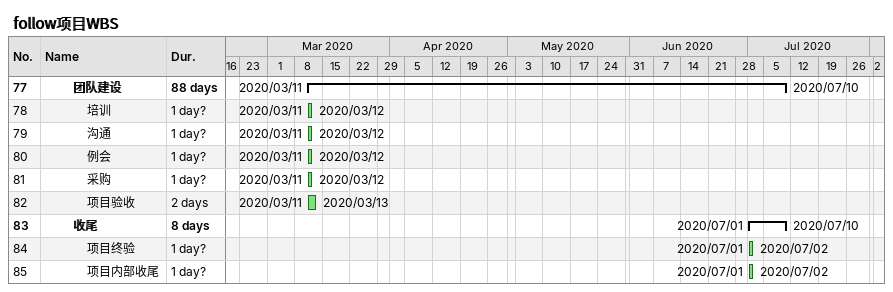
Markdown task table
follow项目WBS

| ID | Level | Task | Duration | Start | Finish |
|---|---|---|---|---|---|
| 77 | 3 | **团队建设** | 88d | 2020-03-11 | 2020-07-10 |
| 78 | 4 | 培训 | 1d? | 2020-03-11 | 2020-03-12 |
| 79 | 4 | 沟通 | 1d? | 2020-03-11 | 2020-03-12 |
| 80 | 4 | 例会 | 1d? | 2020-03-11 | 2020-03-12 |
| 81 | 4 | 采购 | 1d? | 2020-03-11 | 2020-03-12 |
| 82 | 4 | 项目验收 | 2d | 2020-03-11 | 2020-03-13 |
| 83 | 3 | **收尾** | 8d | 2020-07-01 | 2020-07-10 |
| 84 | 4 | 项目终验 | 1d? | 2020-07-01 | 2020-07-02 |
| 85 | 4 | 项目内部收尾 | 1d? | 2020-07-01 | 2020-07-02 |
